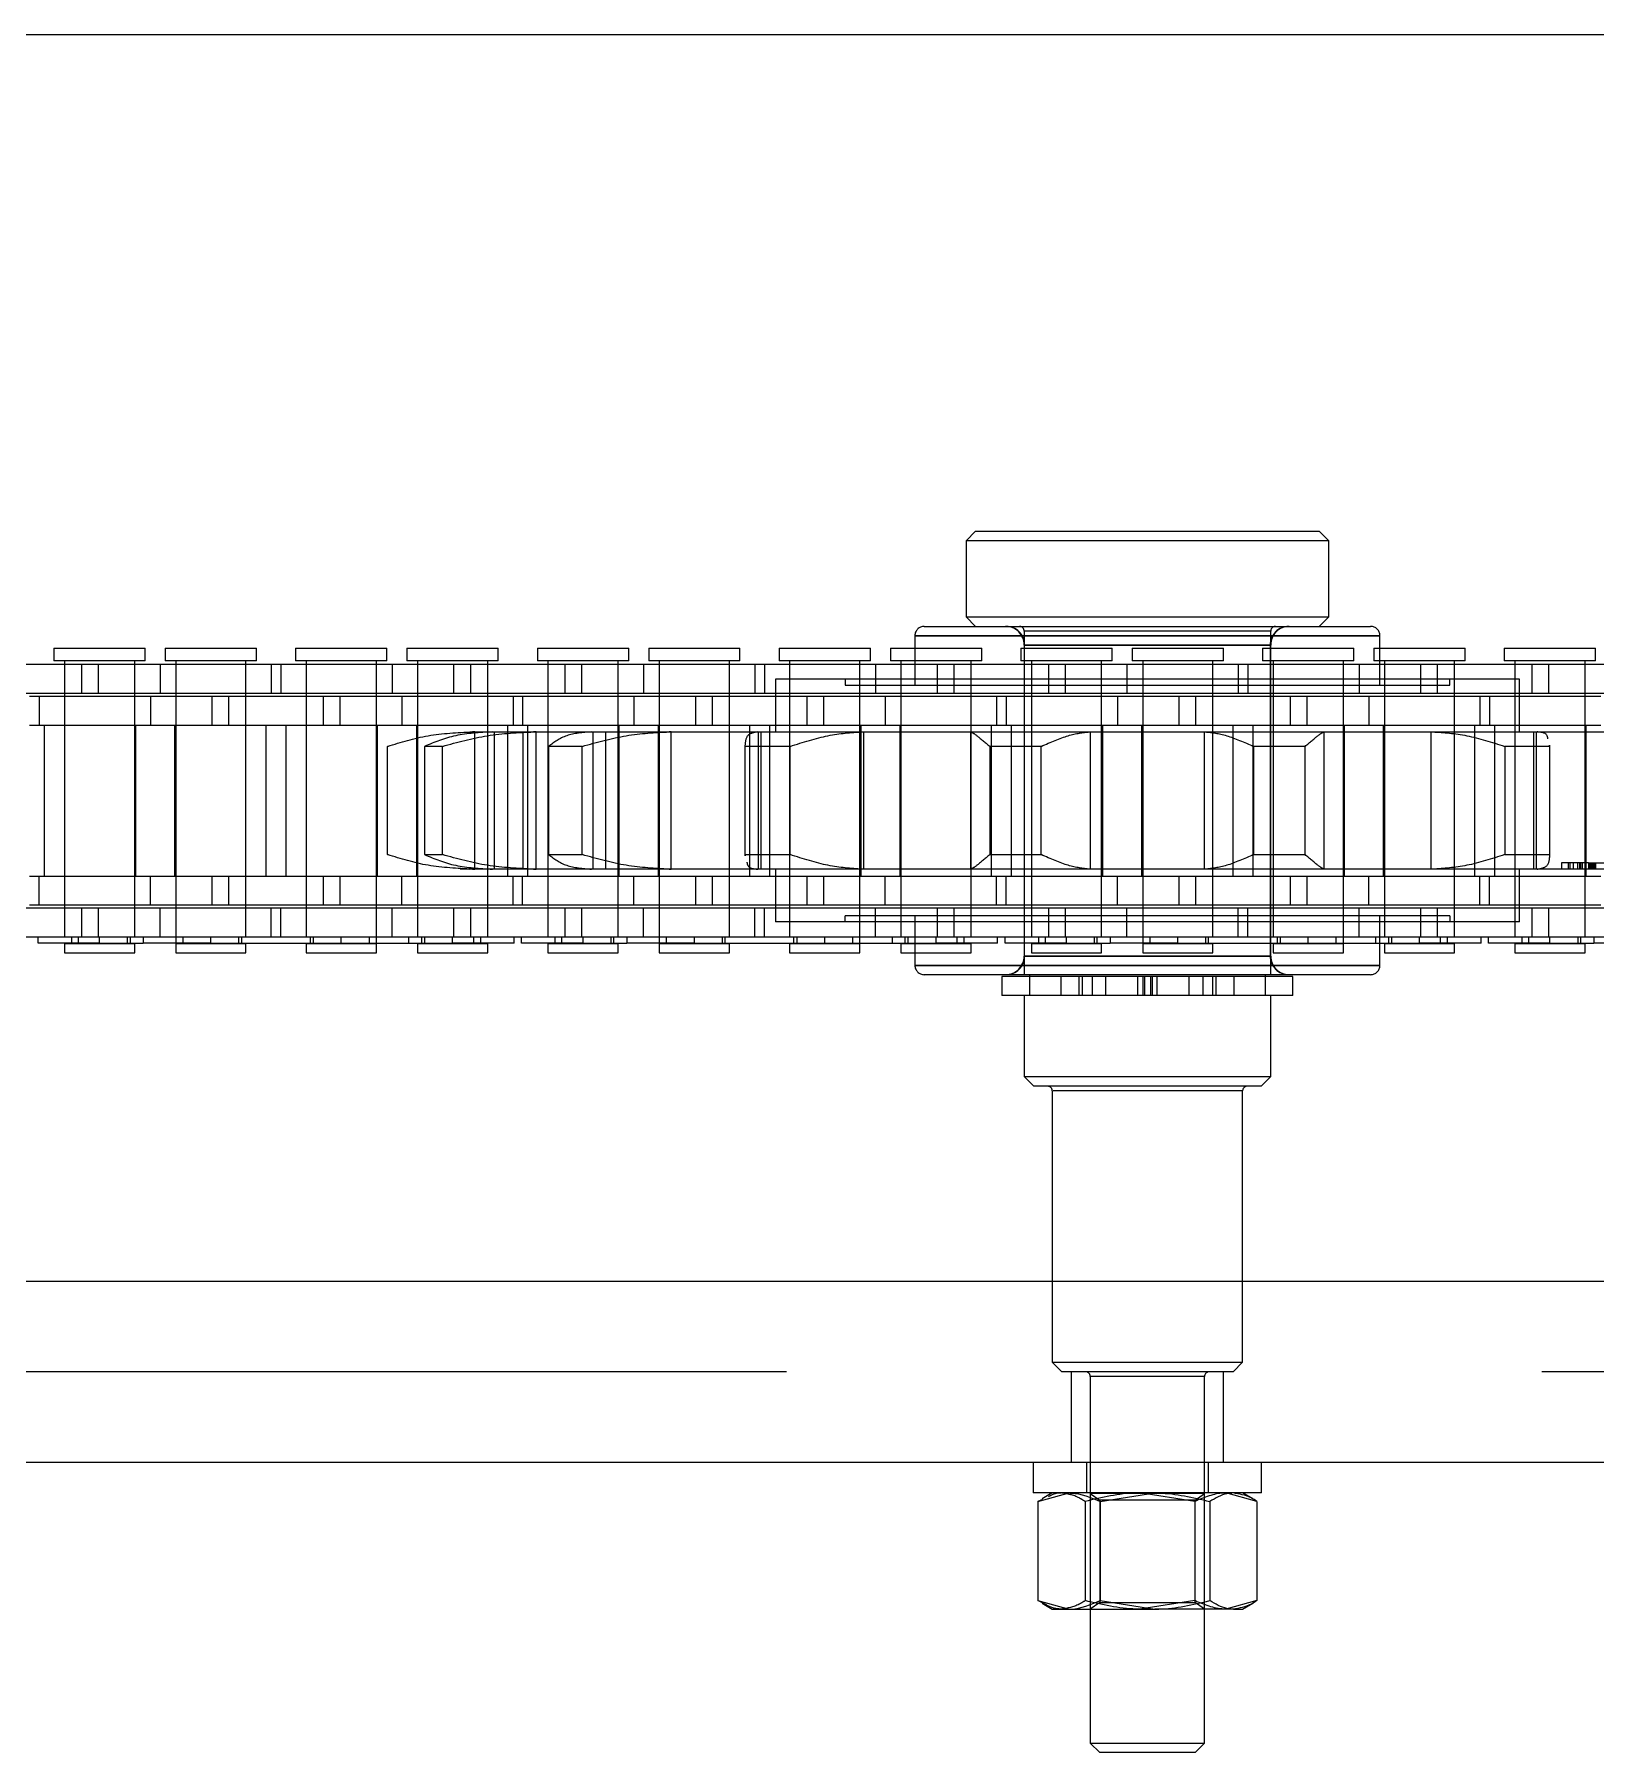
# Model space of a CAD drawing. Header units: metres. Extents: x 0 to 21025, y 0 to 14850.
# Drawn here: x 3927.9 to 4009.9, y 9031.4 to 9121.6 of the extents above; entities that cross this region are included whole.
import ezdxf

# ---------------------------------------------------------------- set-up
doc = ezdxf.new("R2010")
doc.units = ezdxf.units.M
doc.header["$LTSCALE"] = 25
doc.linetypes.add('HIDDEN2', pattern=[4.7625, 3.175, -1.5875])
doc.layers.add('SL4', color=4, linetype='Continuous')
doc.layers.add('ST1', color=7, linetype='HIDDEN2')

msp = doc.modelspace()

# ---------------------------------------------------------------- linework, layer by layer
at = {"layer": 'SL4'}
for p, q in [((2880.564, 9121.619), (4205.539, 9121.619)), ((2880.564, 9056.144), (4205.539, 9056.144)), ((4205.539, 9046.619), (2880.564, 9046.619)), ((3980.382, 9046.619), (3980.382, 9045.019)), ((3992.382, 9045.019), (3992.382, 9046.619)), ((3991.799, 9045.019), (3980.382, 9045.019)), ((3980.626, 9044.572), (3982.263, 9045.019)), ((3980.864, 9044.68), (3980.626, 9044.572)), ((3980.626, 9044.572), (3980.626, 9039.365)), ((3981.382, 9045.019), (3980.844, 9044.708)), ((3983.899, 9044.572), (3986.777, 9045.019)), ((3983.899, 9044.572), (3983.899, 9039.365)), ((3989.655, 9044.572), (3989.655, 9039.365)), ((3991.92, 9044.708), (3991.382, 9045.019)), ((3992.382, 9045.019), (3991.799, 9045.019)), ((3992.137, 9044.572), (3992.137, 9039.365)), ((3980.626, 9039.365), (3982.263, 9038.919)), ((3980.864, 9039.257), (3980.626, 9039.365)), ((3980.844, 9039.229), (3981.382, 9038.919)), ((3981.382, 9038.919), (3982.263, 9038.919)), ((3982.263, 9038.919), (3986.777, 9038.919)), ((3983.382, 9038.919), (3983.382, 9031.884)), ((3983.899, 9039.365), (3986.777, 9038.919)), ((3990.896, 9038.919), (3986.777, 9038.919)), ((3989.382, 9031.884), (3989.382, 9038.919)), ((3990.896, 9038.919), (3991.382, 9038.919)), ((3991.382, 9038.919), (3991.92, 9039.229)), ((3983.382, 9031.884), (3983.882, 9031.384)), ((3983.382, 9031.884), (3989.382, 9031.884)), ((3988.882, 9031.384), (3989.382, 9031.884)), ((3988.882, 9031.384), (3983.882, 9031.384))]:
    msp.add_line(p, q, dxfattribs=at)
for points, knots in [([(3982.263, 9045.019), (3982.302, 9045.018), (3982.854, 9045.012), (3983.396, 9044.784), (3983.899, 9044.572)], [0, 0, 0, 0, 0.070201, 1, 1, 1, 1]), ([(3986.777, 9045.019), (3986.845, 9045.018), (3987.817, 9045.012), (3988.769, 9044.784), (3989.655, 9044.572)], [0, 0, 0, 0, 0.070201, 1, 1, 1, 1]), ([(3990.896, 9045.019), (3990.783, 9045.012), (3990.363, 9044.987), (3989.954, 9044.747), (3989.655, 9044.572)], [0, 0, 0, 0, 0.2686336, 1, 1, 1, 1]), ([(3992.137, 9044.572), (3992.033, 9044.639), (3991.628, 9044.901), (3991.208, 9044.969), (3990.896, 9045.019)], [0, 0, 0, 0, 0.257551, 1, 1, 1, 1]), ([(3982.263, 9038.919), (3982.302, 9038.919), (3982.854, 9038.925), (3983.396, 9039.153), (3983.899, 9039.365)], [0, 0, 0, 0, 0.070201, 1, 1, 1, 1]), ([(3986.777, 9038.919), (3986.845, 9038.919), (3987.817, 9038.925), (3988.769, 9039.153), (3989.655, 9039.365)], [0, 0, 0, 0, 0.070201, 1, 1, 1, 1]), ([(3990.896, 9038.919), (3990.783, 9038.925), (3990.363, 9038.95), (3989.954, 9039.19), (3989.655, 9039.365)], [0, 0, 0, 0, 0.2686336, 1, 1, 1, 1]), ([(3992.137, 9039.365), (3992.033, 9039.298), (3991.628, 9039.036), (3991.208, 9038.969), (3990.896, 9038.919)], [0, 0, 0, 0, 0.257551, 1, 1, 1, 1])]:
    msp.add_open_spline(points, degree=3, knots=knots, dxfattribs=at)
at = {"layer": 'ST1'}
for p, q in [((3977.357, 9095.529), (3976.857, 9095.029)), ((3995.907, 9095.029), (3976.857, 9095.029)), ((3976.857, 9095.029), (3976.857, 9091.029)), ((3977.357, 9095.529), (3995.407, 9095.529)), ((3995.907, 9095.029), (3995.407, 9095.529)), ((3995.907, 9091.029), (3995.907, 9095.029)), ((3974.655, 9090.529), (3998.108, 9090.529)), ((3976.857, 9091.029), (3995.907, 9091.029)), ((3976.857, 9091.029), (3977.357, 9090.529)), ((3992.857, 9090.279), (3979.907, 9090.279)), ((3979.907, 9090.279), (3979.907, 9072.239)), ((3992.857, 9072.239), (3992.857, 9090.279)), ((3995.407, 9090.529), (3995.907, 9091.029)), ((3928.931, 9089.384), (3933.728, 9089.384)), ((3928.931, 9089.384), (3928.931, 9088.725)), ((3933.728, 9088.725), (3933.728, 9089.384)), ((3934.779, 9089.384), (3939.576, 9089.384)), ((3934.779, 9089.384), (3934.779, 9088.725)), ((3939.576, 9088.725), (3939.576, 9089.384)), ((3941.631, 9089.384), (3946.428, 9089.384)), ((3941.631, 9089.384), (3941.631, 9088.725)), ((3946.428, 9088.725), (3946.428, 9089.384)), ((3947.479, 9089.384), (3952.276, 9089.384)), ((3947.479, 9089.384), (3947.479, 9088.725)), ((3952.276, 9088.725), (3952.276, 9089.384)), ((3954.331, 9089.384), (3959.128, 9089.384)), ((3954.331, 9089.384), (3954.331, 9088.725)), ((3959.128, 9088.725), (3959.128, 9089.384)), ((3960.179, 9089.384), (3964.976, 9089.384)), ((3960.179, 9089.384), (3960.179, 9088.725)), ((3964.976, 9088.725), (3964.976, 9089.384)), ((3967.031, 9089.384), (3971.828, 9089.384)), ((3967.031, 9089.384), (3967.031, 9088.725)), ((3971.828, 9088.725), (3971.828, 9089.384)), ((3972.879, 9089.384), (3977.676, 9089.384)), ((3972.879, 9089.384), (3972.879, 9088.725)), ((3974.167, 9090.04), (3974.167, 9087.44)), ((3974.167, 9090.04), (3998.597, 9090.04)), ((3998.597, 9090.04), (3974.167, 9090.04)), ((3977.676, 9088.725), (3977.676, 9089.384)), ((3979.731, 9089.384), (3984.528, 9089.384)), ((3979.731, 9089.384), (3979.731, 9088.725)), ((3979.907, 9089.551), (3979.907, 9073.216)), ((3992.832, 9089.551), (3979.931, 9089.551)), ((3979.931, 9073.216), (3979.931, 9089.551)), ((3979.931, 9089.551), (3992.832, 9089.551)), ((3984.528, 9088.725), (3984.528, 9089.384)), ((3985.579, 9089.384), (3990.376, 9089.384)), ((3985.579, 9089.384), (3985.579, 9088.725)), ((3990.376, 9088.725), (3990.376, 9089.384)), ((3992.431, 9089.384), (3997.228, 9089.384)), ((3992.431, 9089.384), (3992.431, 9088.725)), ((3992.832, 9089.551), (3992.832, 9073.216)), ((3992.857, 9073.216), (3992.857, 9089.551)), ((3997.228, 9088.725), (3997.228, 9089.384)), ((3998.279, 9089.384), (4003.076, 9089.384)), ((3998.279, 9089.384), (3998.279, 9088.725)), ((3998.597, 9087.44), (3998.597, 9090.04)), ((4003.076, 9088.725), (4003.076, 9089.384)), ((4005.131, 9089.384), (4009.928, 9089.384)), ((4005.131, 9089.384), (4005.131, 9088.725)), ((4009.928, 9088.725), (4009.928, 9089.384)), ((3921.303, 9088.541), (3930.398, 9088.541)), ((3933.728, 9088.725), (3928.931, 9088.725)), ((3929.485, 9088.725), (3929.485, 9074.227)), ((3929.485, 9088.541), (3929.485, 9087.021)), ((3930.398, 9088.541), (3931.258, 9088.541)), ((3930.398, 9087.021), (3930.398, 9088.541)), ((3931.258, 9088.541), (3940.353, 9088.541)), ((3931.258, 9088.541), (3931.258, 9087.021)), ((3933.175, 9074.227), (3933.175, 9088.725)), ((3933.175, 9087.021), (3933.175, 9088.541)), ((3934.505, 9088.541), (3934.505, 9087.021)), ((3939.576, 9088.725), (3934.779, 9088.725)), ((3935.333, 9088.725), (3935.333, 9074.227)), ((3935.333, 9088.541), (3935.333, 9087.021)), ((3939.023, 9074.227), (3939.023, 9088.725)), ((3939.023, 9087.021), (3939.023, 9088.541)), ((3940.353, 9088.541), (3940.353, 9087.021)), ((3940.353, 9088.541), (3946.703, 9088.541)), ((3940.855, 9088.541), (3940.855, 9087.021)), ((3946.428, 9088.725), (3941.631, 9088.725)), ((3942.185, 9088.725), (3942.185, 9074.227)), ((3942.185, 9088.541), (3942.185, 9087.021)), ((3945.875, 9074.227), (3945.875, 9088.725)), ((3945.875, 9087.021), (3945.875, 9088.541)), ((3946.703, 9088.541), (3946.703, 9087.021)), ((3946.703, 9088.541), (3955.798, 9088.541)), ((3952.276, 9088.725), (3947.479, 9088.725)), ((3948.033, 9088.725), (3948.033, 9074.227)), ((3948.033, 9088.541), (3948.033, 9087.021)), ((3949.95, 9087.021), (3949.95, 9088.541)), ((3950.81, 9088.541), (3950.81, 9087.021)), ((3951.723, 9074.227), (3951.723, 9088.725)), ((3951.723, 9087.021), (3951.723, 9088.541)), ((3959.128, 9088.725), (3954.331, 9088.725)), ((3954.885, 9088.725), (3954.885, 9074.227)), ((3954.885, 9088.541), (3954.885, 9087.021)), ((3955.798, 9088.541), (3956.658, 9088.541)), ((3955.798, 9087.021), (3955.798, 9088.541)), ((3956.658, 9088.541), (3965.753, 9088.541)), ((3956.658, 9088.541), (3956.658, 9087.021)), ((3958.575, 9074.227), (3958.575, 9088.725)), ((3958.575, 9087.021), (3958.575, 9088.541)), ((3959.905, 9088.541), (3959.905, 9087.021)), ((3964.976, 9088.725), (3960.179, 9088.725)), ((3960.733, 9088.725), (3960.733, 9074.227)), ((3960.733, 9088.541), (3960.733, 9087.021)), ((3964.423, 9074.227), (3964.423, 9088.725)), ((3964.423, 9087.021), (3964.423, 9088.541)), ((3965.753, 9088.541), (3965.753, 9087.021)), ((3965.753, 9088.541), (3972.103, 9088.541)), ((3966.255, 9088.541), (3966.255, 9087.021)), ((3971.828, 9088.725), (3967.031, 9088.725)), ((3967.585, 9088.725), (3967.585, 9074.227)), ((3967.585, 9088.541), (3967.585, 9087.021)), ((3971.275, 9074.227), (3971.275, 9088.725)), ((3971.275, 9087.021), (3971.275, 9088.541)), ((3972.103, 9088.541), (3972.103, 9087.021)), ((3972.103, 9088.541), (3981.198, 9088.541)), ((3977.676, 9088.725), (3972.879, 9088.725)), ((3973.433, 9088.725), (3973.433, 9074.227)), ((3973.433, 9088.541), (3973.433, 9087.021)), ((3975.35, 9087.021), (3975.35, 9088.541)), ((3976.21, 9088.541), (3976.21, 9087.021)), ((3977.123, 9074.227), (3977.123, 9088.725)), ((3977.123, 9087.021), (3977.123, 9088.541)), ((3984.528, 9088.725), (3979.731, 9088.725)), ((3980.285, 9088.725), (3980.285, 9074.227)), ((3980.285, 9088.541), (3980.285, 9087.021)), ((3981.198, 9088.541), (3982.058, 9088.541)), ((3981.198, 9087.021), (3981.198, 9088.541)), ((3982.058, 9088.541), (3991.153, 9088.541)), ((3982.058, 9088.541), (3982.058, 9087.021)), ((3983.975, 9074.227), (3983.975, 9088.725)), ((3983.975, 9087.021), (3983.975, 9088.541)), ((3985.305, 9088.541), (3985.305, 9087.021)), ((3990.376, 9088.725), (3985.579, 9088.725)), ((3986.133, 9088.725), (3986.133, 9074.227)), ((3986.133, 9088.541), (3986.133, 9087.021)), ((3989.823, 9074.227), (3989.823, 9088.725)), ((3989.823, 9087.021), (3989.823, 9088.541)), ((3991.153, 9088.541), (3991.153, 9087.021)), ((3991.153, 9088.541), (3997.503, 9088.541)), ((3991.655, 9088.541), (3991.655, 9087.021)), ((3997.228, 9088.725), (3992.431, 9088.725)), ((3992.985, 9088.725), (3992.985, 9074.227)), ((3992.985, 9088.541), (3992.985, 9087.021)), ((3996.675, 9074.227), (3996.675, 9088.725)), ((3996.675, 9087.021), (3996.675, 9088.541)), ((3997.503, 9088.541), (3997.503, 9087.021)), ((3997.503, 9088.541), (4006.598, 9088.541)), ((4003.076, 9088.725), (3998.279, 9088.725)), ((3998.833, 9088.725), (3998.833, 9074.227)), ((3998.833, 9088.541), (3998.833, 9087.021)), ((4000.75, 9087.021), (4000.75, 9088.541)), ((4001.61, 9088.541), (4001.61, 9087.021)), ((4002.523, 9074.227), (4002.523, 9088.725)), ((4002.523, 9087.021), (4002.523, 9088.541)), ((4009.928, 9088.725), (4005.131, 9088.725)), ((4005.685, 9088.725), (4005.685, 9074.227)), ((4005.685, 9088.541), (4005.685, 9087.021)), ((4006.598, 9088.541), (4007.458, 9088.541)), ((4006.598, 9087.021), (4006.598, 9088.541)), ((4007.458, 9088.541), (4016.553, 9088.541)), ((4007.458, 9088.541), (4007.458, 9087.021)), ((4009.375, 9074.227), (4009.375, 9088.725)), ((4009.375, 9087.021), (4009.375, 9088.541)), ((3966.838, 9087.759), (3966.838, 9084.989)), ((4005.926, 9087.759), (3966.838, 9087.759)), ((3970.502, 9087.759), (3970.502, 9087.44)), ((4002.261, 9087.44), (4002.261, 9087.759)), ((4005.926, 9084.989), (4005.926, 9087.759)), ((3921.303, 9087.021), (3930.398, 9087.021)), ((3927.653, 9086.869), (3934.003, 9086.869)), ((3928.155, 9086.869), (3928.155, 9085.349)), ((3929.485, 9086.869), (3929.485, 9085.349)), ((3930.398, 9087.021), (3931.258, 9087.021)), ((3931.258, 9087.021), (3940.353, 9087.021)), ((3933.175, 9085.349), (3933.175, 9086.869)), ((3934.003, 9086.869), (3934.003, 9085.349)), ((3934.003, 9086.869), (3943.098, 9086.869)), ((3935.333, 9086.869), (3935.333, 9085.349)), ((3937.25, 9085.349), (3937.25, 9086.869)), ((3938.11, 9086.869), (3938.11, 9085.349)), ((3939.023, 9085.349), (3939.023, 9086.869)), ((3940.353, 9087.021), (3946.703, 9087.021)), ((3942.185, 9086.869), (3942.185, 9085.349)), ((3943.098, 9086.869), (3943.958, 9086.869)), ((3943.098, 9085.349), (3943.098, 9086.869)), ((3943.958, 9086.869), (3953.053, 9086.869)), ((3943.958, 9086.869), (3943.958, 9085.349)), ((3945.875, 9085.349), (3945.875, 9086.869)), ((3946.703, 9087.021), (3955.798, 9087.021)), ((3947.205, 9086.869), (3947.205, 9085.349)), ((3948.033, 9086.869), (3948.033, 9085.349)), ((3951.723, 9085.349), (3951.723, 9086.869)), ((3953.053, 9086.869), (3953.053, 9085.349)), ((3953.053, 9086.869), (3959.403, 9086.869)), ((3953.555, 9086.869), (3953.555, 9085.349)), ((3954.885, 9086.869), (3954.885, 9085.349)), ((3955.798, 9087.021), (3956.658, 9087.021)), ((3956.658, 9087.021), (3965.753, 9087.021)), ((3958.575, 9085.349), (3958.575, 9086.869)), ((3959.403, 9086.869), (3959.403, 9085.349)), ((3959.403, 9086.869), (3968.498, 9086.869)), ((3960.733, 9086.869), (3960.733, 9085.349)), ((3962.65, 9085.349), (3962.65, 9086.869)), ((3963.51, 9086.869), (3963.51, 9085.349)), ((3964.423, 9085.349), (3964.423, 9086.869)), ((3965.753, 9087.021), (3972.103, 9087.021)), ((3967.585, 9086.869), (3967.585, 9085.349)), ((3968.498, 9086.869), (3969.358, 9086.869)), ((3968.498, 9085.349), (3968.498, 9086.869)), ((3969.358, 9086.869), (3978.453, 9086.869)), ((3969.358, 9086.869), (3969.358, 9085.349)), ((3970.502, 9087.44), (4002.261, 9087.44)), ((3971.275, 9085.349), (3971.275, 9086.869)), ((3972.103, 9087.021), (3981.198, 9087.021)), ((3972.605, 9086.869), (3972.605, 9085.349)), ((3973.433, 9086.869), (3973.433, 9085.349)), ((3977.123, 9085.349), (3977.123, 9086.869)), ((3978.453, 9086.869), (3978.453, 9085.349)), ((3978.453, 9086.869), (3984.803, 9086.869)), ((3978.955, 9086.869), (3978.955, 9085.349)), ((3980.285, 9086.869), (3980.285, 9085.349)), ((3981.198, 9087.021), (3982.058, 9087.021)), ((3982.058, 9087.021), (3991.153, 9087.021)), ((3983.975, 9085.349), (3983.975, 9086.869)), ((3984.803, 9086.869), (3984.803, 9085.349)), ((3984.803, 9086.869), (3993.898, 9086.869)), ((3986.133, 9086.869), (3986.133, 9085.349)), ((3988.05, 9085.349), (3988.05, 9086.869)), ((3988.91, 9086.869), (3988.91, 9085.349)), ((3989.823, 9085.349), (3989.823, 9086.869)), ((3991.153, 9087.021), (3997.503, 9087.021)), ((3992.985, 9086.869), (3992.985, 9085.349)), ((3993.898, 9086.869), (3994.758, 9086.869)), ((3993.898, 9085.349), (3993.898, 9086.869)), ((3994.758, 9086.869), (4003.853, 9086.869)), ((3994.758, 9086.869), (3994.758, 9085.349)), ((3996.675, 9085.349), (3996.675, 9086.869)), ((3997.503, 9087.021), (4006.598, 9087.021)), ((3998.005, 9086.869), (3998.005, 9085.349)), ((3998.833, 9086.869), (3998.833, 9085.349)), ((4002.523, 9085.349), (4002.523, 9086.869)), ((4003.853, 9086.869), (4003.853, 9085.349)), ((4003.853, 9086.869), (4010.203, 9086.869)), ((4004.355, 9086.869), (4004.355, 9085.349)), ((4005.685, 9086.869), (4005.685, 9085.349)), ((4006.598, 9087.021), (4007.458, 9087.021)), ((4007.458, 9087.021), (4016.553, 9087.021)), ((4009.375, 9085.349), (4009.375, 9086.869)), ((3927.653, 9085.349), (3934.003, 9085.349)), ((3928.438, 9077.419), (3928.438, 9085.349)), ((3929.485, 9085.349), (3929.485, 9077.419)), ((3933.175, 9077.419), (3933.175, 9085.349)), ((3933.218, 9085.349), (3933.218, 9077.419)), ((3934.003, 9085.349), (3943.098, 9085.349)), ((3935.29, 9077.419), (3935.29, 9085.349)), ((3935.333, 9085.349), (3935.333, 9077.419)), ((3939.023, 9077.419), (3939.023, 9085.349)), ((3940.07, 9085.349), (3940.07, 9077.419)), ((3941.138, 9077.419), (3941.138, 9085.349)), ((3942.185, 9085.349), (3942.185, 9077.419)), ((3943.098, 9085.349), (3943.958, 9085.349)), ((3943.958, 9085.349), (3953.053, 9085.349)), ((3945.875, 9077.419), (3945.875, 9085.349)), ((3945.918, 9085.349), (3945.918, 9077.419)), ((3947.99, 9077.419), (3947.99, 9085.349)), ((3948.033, 9085.349), (3948.033, 9077.419)), ((3950.774, 9084.989), (3950.915, 9084.989)), ((3950.915, 9084.989), (3951.041, 9084.989)), ((3951.041, 9084.989), (3950.915, 9084.989)), ((3951.041, 9077.779), (3951.041, 9084.989)), ((3951.041, 9084.989), (3951.972, 9084.989)), ((3951.723, 9077.419), (3951.723, 9085.349)), ((3951.972, 9084.989), (3954.136, 9084.989)), ((3952.081, 9077.779), (3952.081, 9084.989)), ((3952.77, 9085.349), (3952.77, 9077.419)), ((3953.053, 9085.349), (3959.403, 9085.349)), ((3953.579, 9077.779), (3953.579, 9084.989)), ((3953.838, 9077.419), (3953.838, 9085.349)), ((3954.136, 9084.989), (3954.265, 9084.989)), ((3954.265, 9084.989), (3954.136, 9084.989)), ((3954.265, 9077.779), (3954.265, 9084.989)), ((3954.265, 9084.989), (3957.178, 9084.989)), ((3954.885, 9085.349), (3954.885, 9077.419)), ((3957.178, 9084.989), (3961.247, 9084.989)), ((3957.257, 9077.779), (3957.257, 9084.989)), ((3957.926, 9077.779), (3957.926, 9084.989)), ((3958.575, 9077.419), (3958.575, 9085.349)), ((3958.618, 9085.349), (3958.618, 9077.419)), ((3959.403, 9085.349), (3968.498, 9085.349)), ((3960.69, 9077.419), (3960.69, 9085.349)), ((3960.733, 9085.349), (3960.733, 9077.419)), ((3961.247, 9084.989), (3961.362, 9084.989)), ((3961.362, 9084.989), (3961.247, 9084.989)), ((3961.362, 9077.779), (3961.362, 9084.989)), ((3961.362, 9084.989), (3965.908, 9084.989)), ((3964.423, 9077.419), (3964.423, 9085.349)), ((3965.47, 9085.349), (3965.47, 9077.419)), ((3965.908, 9084.989), (3971.389, 9084.989)), ((3965.946, 9077.779), (3965.946, 9084.989)), ((3966.096, 9077.779), (3966.096, 9084.989)), ((3966.538, 9077.419), (3966.538, 9085.349)), ((3967.585, 9085.349), (3967.585, 9077.419)), ((3968.498, 9085.349), (3969.358, 9085.349)), ((3969.358, 9085.349), (3978.453, 9085.349)), ((3971.275, 9077.419), (3971.275, 9085.349)), ((3971.318, 9085.349), (3971.318, 9077.419)), ((3971.389, 9084.989), (3971.477, 9084.989)), ((3971.477, 9077.779), (3971.477, 9084.989)), ((3971.477, 9084.989), (3977.1, 9084.989)), ((3973.39, 9077.419), (3973.39, 9085.349)), ((3973.433, 9085.349), (3973.433, 9077.419)), ((3977.1, 9077.779), (3977.1, 9084.989)), ((3977.1, 9084.989), (3977.106, 9084.989)), ((3977.106, 9084.989), (3983.34, 9084.989)), ((3977.123, 9077.419), (3977.123, 9085.349)), ((3978.17, 9085.349), (3978.17, 9077.419)), ((3978.453, 9085.349), (3984.803, 9085.349)), ((3979.238, 9077.419), (3979.238, 9085.349)), ((3980.285, 9085.349), (3980.285, 9077.419)), ((3983.34, 9084.989), (3983.39, 9084.989)), ((3983.39, 9077.779), (3983.39, 9084.989)), ((3983.39, 9084.989), (3989.373, 9084.989)), ((3983.975, 9077.419), (3983.975, 9085.349)), ((3984.018, 9085.349), (3984.018, 9077.419)), ((3984.803, 9085.349), (3993.898, 9085.349)), ((3986.09, 9077.419), (3986.09, 9085.349)), ((3986.133, 9085.349), (3986.133, 9077.419)), ((3989.373, 9077.779), (3989.373, 9084.989)), ((3989.373, 9084.989), (3989.424, 9084.989)), ((3989.424, 9084.989), (3995.657, 9084.989)), ((3989.823, 9077.419), (3989.823, 9085.349)), ((3990.87, 9085.349), (3990.87, 9077.419)), ((3991.938, 9077.419), (3991.938, 9085.349)), ((3992.985, 9085.349), (3992.985, 9077.419)), ((3993.898, 9085.349), (3994.758, 9085.349)), ((3994.758, 9085.349), (4003.853, 9085.349)), ((3995.657, 9084.989), (3995.663, 9084.989)), ((3995.663, 9077.779), (3995.663, 9084.989)), ((3995.663, 9084.989), (4001.286, 9084.989)), ((3996.675, 9077.419), (3996.675, 9085.349)), ((3996.718, 9085.349), (3996.718, 9077.419)), ((3998.79, 9077.419), (3998.79, 9085.349)), ((3998.833, 9085.349), (3998.833, 9077.419)), ((4001.286, 9077.779), (4001.286, 9084.989)), ((4001.286, 9084.989), (4001.374, 9084.989)), ((4001.374, 9084.989), (4006.856, 9084.989)), ((4002.523, 9077.419), (4002.523, 9085.349)), ((4003.57, 9085.349), (4003.57, 9077.419)), ((4003.853, 9085.349), (4010.203, 9085.349)), ((4004.638, 9077.419), (4004.638, 9085.349)), ((4005.685, 9085.349), (4005.685, 9077.419)), ((4006.667, 9084.989), (4006.667, 9077.779)), ((4006.817, 9077.779), (4006.817, 9084.989)), ((4006.856, 9084.989), (4011.401, 9084.989)), ((4009.375, 9077.419), (4009.375, 9085.349)), ((4009.418, 9085.349), (4009.418, 9077.419)), ((3946.465, 9084.227), (3946.442, 9084.227)), ((3946.442, 9084.227), (3946.442, 9078.541)), ((3946.465, 9078.541), (3946.465, 9084.227)), ((3949.342, 9084.227), (3948.403, 9084.227)), ((3948.403, 9084.227), (3948.403, 9078.541)), ((3949.342, 9078.541), (3949.342, 9084.227)), ((3956.686, 9084.227), (3954.922, 9084.227)), ((3954.922, 9084.227), (3954.922, 9078.541)), ((3956.686, 9078.541), (3956.686, 9084.227)), ((3965.234, 9084.284), (3965.234, 9078.483)), ((3967.611, 9084.227), (3965.236, 9084.227)), ((3965.236, 9084.227), (3965.236, 9078.541)), ((3967.611, 9078.541), (3967.611, 9084.227)), ((3980.801, 9084.227), (3978.1, 9084.227)), ((3978.1, 9084.227), (3978.1, 9078.541)), ((3980.801, 9078.541), (3980.801, 9084.227)), ((3991.962, 9084.227), (3991.962, 9078.541)), ((3994.664, 9084.227), (3991.962, 9084.227)), ((3994.664, 9078.541), (3994.664, 9084.227)), ((4005.152, 9084.227), (4005.152, 9078.541)), ((4007.528, 9084.227), (4005.152, 9084.227)), ((4007.528, 9084.227), (4007.513, 9084.284)), ((4007.528, 9078.541), (4007.528, 9084.227)), ((4007.53, 9078.483), (4007.53, 9084.284)), ((3946.442, 9078.541), (3946.465, 9078.541)), ((3948.403, 9078.541), (3949.342, 9078.541)), ((3950.278, 9077.788), (3950.774, 9077.779)), ((3950.915, 9077.779), (3950.774, 9077.779)), ((3951.041, 9077.779), (3950.915, 9077.779)), ((3950.915, 9077.779), (3951.041, 9077.779)), ((3951.972, 9077.779), (3951.041, 9077.779)), ((3954.136, 9077.779), (3951.972, 9077.779)), ((3954.265, 9077.779), (3954.136, 9077.779)), ((3954.136, 9077.779), (3954.265, 9077.779)), ((3957.178, 9077.779), (3954.265, 9077.779)), ((3954.922, 9078.541), (3956.686, 9078.541)), ((3961.247, 9077.779), (3957.178, 9077.779)), ((3961.362, 9077.779), (3961.247, 9077.779)), ((3961.247, 9077.779), (3961.362, 9077.779)), ((3965.908, 9077.779), (3961.362, 9077.779)), ((3965.236, 9078.541), (3967.611, 9078.541)), ((3965.236, 9078.541), (3965.251, 9078.483)), ((3971.389, 9077.779), (3965.908, 9077.779)), ((3966.838, 9077.779), (3966.838, 9075.009)), ((3971.477, 9077.779), (3971.389, 9077.779)), ((3977.1, 9077.779), (3971.477, 9077.779)), ((3977.106, 9077.779), (3977.1, 9077.779)), ((3983.34, 9077.779), (3977.106, 9077.779)), ((3978.1, 9078.541), (3980.801, 9078.541)), ((3983.39, 9077.779), (3983.34, 9077.779)), ((3989.373, 9077.779), (3983.39, 9077.779)), ((3989.424, 9077.779), (3989.373, 9077.779)), ((3995.657, 9077.779), (3989.424, 9077.779)), ((3991.962, 9078.541), (3994.664, 9078.541)), ((3995.663, 9077.779), (3995.657, 9077.779)), ((4001.286, 9077.779), (3995.663, 9077.779)), ((4001.374, 9077.779), (4001.286, 9077.779)), ((4006.856, 9077.779), (4001.374, 9077.779)), ((4005.152, 9078.541), (4007.528, 9078.541)), ((4005.926, 9075.009), (4005.926, 9077.779)), ((4011.401, 9077.779), (4006.856, 9077.779)), ((4008.982, 9078.113), (4008.143, 9078.113)), ((4008.143, 9078.113), (4008.143, 9077.779)), ((4008.478, 9078.113), (4008.478, 9077.779)), ((4008.58, 9078.113), (4008.58, 9077.779)), ((4008.751, 9078.113), (4008.751, 9077.779)), ((4009.135, 9078.113), (4008.982, 9078.113)), ((4008.982, 9078.113), (4008.982, 9077.779)), ((4009.086, 9078.113), (4009.086, 9077.779)), ((4009.549, 9078.113), (4009.135, 9078.113)), ((4009.135, 9078.113), (4009.135, 9077.779)), ((4009.227, 9078.113), (4009.227, 9077.779)), ((4009.549, 9078.113), (4011.979, 9078.113)), ((4009.549, 9078.113), (4009.549, 9077.779)), ((4009.608, 9078.113), (4009.608, 9077.779)), ((4009.609, 9078.113), (4009.609, 9077.779)), ((4009.66, 9078.113), (4009.66, 9077.779)), ((4009.673, 9078.113), (4009.673, 9077.779)), ((4009.674, 9078.113), (4009.674, 9077.779)), ((4009.731, 9078.113), (4009.731, 9077.779)), ((4009.807, 9078.113), (4009.807, 9077.779)), ((4009.816, 9078.113), (4009.816, 9077.779)), ((4009.847, 9078.113), (4009.847, 9077.779)), ((4009.921, 9078.113), (4009.921, 9077.779)), ((4009.924, 9078.113), (4009.924, 9077.779)), ((3927.653, 9077.419), (3934.003, 9077.419)), ((3928.155, 9075.899), (3928.155, 9077.419)), ((3929.485, 9077.419), (3929.485, 9075.899)), ((3933.175, 9075.899), (3933.175, 9077.419)), ((3934.003, 9075.899), (3934.003, 9077.419)), ((3934.003, 9077.419), (3943.098, 9077.419)), ((3935.333, 9077.419), (3935.333, 9075.899)), ((3937.25, 9075.899), (3937.25, 9077.419)), ((3938.11, 9077.419), (3938.11, 9075.899)), ((3939.023, 9075.899), (3939.023, 9077.419)), ((3942.185, 9077.419), (3942.185, 9075.899)), ((3943.098, 9077.419), (3943.958, 9077.419)), ((3943.098, 9075.899), (3943.098, 9077.419)), ((3943.958, 9077.419), (3953.053, 9077.419)), ((3943.958, 9077.419), (3943.958, 9075.899)), ((3945.875, 9075.899), (3945.875, 9077.419)), ((3947.205, 9075.899), (3947.205, 9077.419)), ((3948.033, 9077.419), (3948.033, 9075.899)), ((3951.723, 9075.899), (3951.723, 9077.419)), ((3953.053, 9075.899), (3953.053, 9077.419)), ((3953.053, 9077.419), (3959.403, 9077.419)), ((3953.555, 9075.899), (3953.555, 9077.419)), ((3954.885, 9077.419), (3954.885, 9075.899)), ((3958.575, 9075.899), (3958.575, 9077.419)), ((3959.403, 9075.899), (3959.403, 9077.419)), ((3959.403, 9077.419), (3968.498, 9077.419)), ((3960.733, 9077.419), (3960.733, 9075.899)), ((3962.65, 9075.899), (3962.65, 9077.419)), ((3963.51, 9077.419), (3963.51, 9075.899)), ((3964.423, 9075.899), (3964.423, 9077.419)), ((3967.585, 9077.419), (3967.585, 9075.899)), ((3968.498, 9077.419), (3969.358, 9077.419)), ((3968.498, 9075.899), (3968.498, 9077.419)), ((3969.358, 9077.419), (3978.453, 9077.419)), ((3969.358, 9077.419), (3969.358, 9075.899)), ((3971.275, 9075.899), (3971.275, 9077.419)), ((3972.605, 9075.899), (3972.605, 9077.419)), ((3973.433, 9077.419), (3973.433, 9075.899)), ((3977.123, 9075.899), (3977.123, 9077.419)), ((3978.453, 9075.899), (3978.453, 9077.419)), ((3978.453, 9077.419), (3984.803, 9077.419)), ((3978.955, 9075.899), (3978.955, 9077.419)), ((3980.285, 9077.419), (3980.285, 9075.899)), ((3983.975, 9075.899), (3983.975, 9077.419)), ((3984.803, 9075.899), (3984.803, 9077.419)), ((3984.803, 9077.419), (3993.898, 9077.419)), ((3986.133, 9077.419), (3986.133, 9075.899)), ((3988.05, 9075.899), (3988.05, 9077.419)), ((3988.91, 9077.419), (3988.91, 9075.899)), ((3989.823, 9075.899), (3989.823, 9077.419)), ((3992.985, 9077.419), (3992.985, 9075.899)), ((3993.898, 9077.419), (3994.758, 9077.419)), ((3993.898, 9075.899), (3993.898, 9077.419)), ((3994.758, 9077.419), (4003.853, 9077.419)), ((3994.758, 9077.419), (3994.758, 9075.899)), ((3996.675, 9075.899), (3996.675, 9077.419)), ((3998.005, 9075.899), (3998.005, 9077.419)), ((3998.833, 9077.419), (3998.833, 9075.899)), ((4002.523, 9075.899), (4002.523, 9077.419)), ((4003.853, 9075.899), (4003.853, 9077.419)), ((4003.853, 9077.419), (4010.203, 9077.419)), ((4004.355, 9075.899), (4004.355, 9077.419)), ((4005.685, 9077.419), (4005.685, 9075.899)), ((4009.375, 9075.899), (4009.375, 9077.419)), ((3927.653, 9075.899), (3934.003, 9075.899)), ((3934.003, 9075.899), (3943.098, 9075.899)), ((3943.098, 9075.899), (3943.958, 9075.899)), ((3943.958, 9075.899), (3953.053, 9075.899)), ((3953.053, 9075.899), (3959.403, 9075.899)), ((3959.403, 9075.899), (3968.498, 9075.899)), ((3968.498, 9075.899), (3969.358, 9075.899)), ((3969.358, 9075.899), (3978.453, 9075.899)), ((3978.453, 9075.899), (3984.803, 9075.899)), ((3984.803, 9075.899), (3993.898, 9075.899)), ((3993.898, 9075.899), (3994.758, 9075.899)), ((3994.758, 9075.899), (4003.853, 9075.899)), ((4003.853, 9075.899), (4010.203, 9075.899)), ((3921.303, 9075.747), (3930.398, 9075.747)), ((3929.485, 9075.747), (3929.485, 9074.227)), ((3930.398, 9075.747), (3931.258, 9075.747)), ((3930.398, 9074.227), (3930.398, 9075.747)), ((3931.258, 9075.747), (3940.353, 9075.747)), ((3931.258, 9075.747), (3931.258, 9074.227)), ((3933.175, 9074.227), (3933.175, 9075.747)), ((3934.505, 9074.227), (3934.505, 9075.747)), ((3935.333, 9075.747), (3935.333, 9073.894)), ((3939.023, 9074.227), (3939.023, 9075.747)), ((3940.353, 9074.227), (3940.353, 9075.747)), ((3940.353, 9075.747), (3946.703, 9075.747)), ((3940.855, 9074.227), (3940.855, 9075.747)), ((3942.185, 9075.747), (3942.185, 9074.227)), ((3945.875, 9073.894), (3945.875, 9075.747)), ((3946.703, 9074.227), (3946.703, 9075.747)), ((3946.703, 9075.747), (3955.798, 9075.747)), ((3948.033, 9075.747), (3948.033, 9074.227)), ((3949.95, 9074.227), (3949.95, 9075.747)), ((3950.81, 9075.747), (3950.81, 9074.227)), ((3951.723, 9074.227), (3951.723, 9075.747)), ((3954.885, 9075.747), (3954.885, 9074.227)), ((3955.798, 9075.747), (3956.658, 9075.747)), ((3955.798, 9074.227), (3955.798, 9075.747)), ((3956.658, 9075.747), (3965.753, 9075.747)), ((3956.658, 9075.747), (3956.658, 9074.227)), ((3958.575, 9074.227), (3958.575, 9075.747)), ((3959.905, 9074.227), (3959.905, 9075.747)), ((3960.733, 9075.747), (3960.733, 9073.894)), ((3964.423, 9074.227), (3964.423, 9075.747)), ((3965.753, 9074.227), (3965.753, 9075.747)), ((3965.753, 9075.747), (3972.103, 9075.747)), ((3966.255, 9074.227), (3966.255, 9075.747)), ((4005.926, 9075.009), (3966.838, 9075.009)), ((3967.585, 9075.747), (3967.585, 9074.227)), ((3970.502, 9075.009), (3970.502, 9075.327)), ((4002.261, 9075.327), (3970.502, 9075.327)), ((3971.275, 9073.894), (3971.275, 9075.747)), ((3972.103, 9074.227), (3972.103, 9075.747)), ((3972.103, 9075.747), (3981.198, 9075.747)), ((3973.433, 9075.747), (3973.433, 9074.227)), ((3974.167, 9075.327), (3974.167, 9072.727)), ((3975.35, 9074.227), (3975.35, 9075.747)), ((3976.21, 9075.747), (3976.21, 9074.227)), ((3977.123, 9074.227), (3977.123, 9075.747)), ((3980.285, 9075.747), (3980.285, 9074.227)), ((3981.198, 9075.747), (3982.058, 9075.747)), ((3981.198, 9074.227), (3981.198, 9075.747)), ((3982.058, 9075.747), (3991.153, 9075.747)), ((3982.058, 9075.747), (3982.058, 9074.227)), ((3983.975, 9074.227), (3983.975, 9075.747)), ((3985.305, 9074.227), (3985.305, 9075.747)), ((3986.133, 9075.747), (3986.133, 9073.894)), ((3989.823, 9074.227), (3989.823, 9075.747)), ((3991.153, 9074.227), (3991.153, 9075.747)), ((3991.153, 9075.747), (3997.503, 9075.747)), ((3991.655, 9074.227), (3991.655, 9075.747)), ((3992.985, 9075.747), (3992.985, 9074.227)), ((3996.675, 9073.894), (3996.675, 9075.747)), ((3997.503, 9074.227), (3997.503, 9075.747)), ((3997.503, 9075.747), (4006.598, 9075.747)), ((3998.597, 9072.727), (3998.597, 9075.327)), ((3998.833, 9075.747), (3998.833, 9074.227)), ((4000.75, 9074.227), (4000.75, 9075.747)), ((4001.61, 9075.747), (4001.61, 9074.227)), ((4002.261, 9075.327), (4002.261, 9075.009)), ((4002.523, 9074.227), (4002.523, 9075.747)), ((4005.685, 9075.747), (4005.685, 9074.227)), ((4006.598, 9075.747), (4007.458, 9075.747)), ((4006.598, 9074.227), (4006.598, 9075.747)), ((4007.458, 9075.747), (4016.553, 9075.747)), ((4007.458, 9075.747), (4007.458, 9074.227)), ((4009.375, 9074.227), (4009.375, 9075.747)), ((3921.303, 9074.227), (3930.398, 9074.227)), ((3928.099, 9073.894), (3928.099, 9074.227)), ((3929.854, 9074.227), (3929.854, 9073.858)), ((3930.223, 9073.894), (3930.223, 9074.227)), ((3930.398, 9074.227), (3931.258, 9074.227)), ((3931.258, 9074.227), (3940.353, 9074.227)), ((3931.33, 9073.894), (3931.33, 9074.227)), ((3932.806, 9073.858), (3932.806, 9074.227)), ((3932.949, 9073.894), (3932.949, 9074.227)), ((3933.626, 9074.227), (3933.626, 9073.894)), ((3935.702, 9074.227), (3935.702, 9073.858)), ((3937.178, 9073.894), (3937.178, 9074.227)), ((3938.654, 9073.858), (3938.654, 9074.227)), ((3938.797, 9073.894), (3938.797, 9074.227)), ((3940.353, 9074.227), (3946.703, 9074.227)), ((3942.411, 9073.894), (3942.411, 9074.227)), ((3942.554, 9074.227), (3942.554, 9073.858)), ((3944.03, 9073.894), (3944.03, 9074.227)), ((3945.506, 9073.858), (3945.506, 9074.227)), ((3946.703, 9074.227), (3955.798, 9074.227)), ((3947.582, 9073.894), (3947.582, 9074.227)), ((3948.259, 9073.894), (3948.259, 9074.227)), ((3948.402, 9074.227), (3948.402, 9073.858)), ((3949.878, 9073.894), (3949.878, 9074.227)), ((3950.985, 9073.894), (3950.985, 9074.227)), ((3951.354, 9073.858), (3951.354, 9074.227)), ((3953.109, 9073.894), (3953.109, 9074.227)), ((3953.499, 9073.894), (3953.499, 9074.227)), ((3955.254, 9074.227), (3955.254, 9073.858)), ((3955.623, 9073.894), (3955.623, 9074.227)), ((3955.798, 9074.227), (3956.658, 9074.227)), ((3956.658, 9074.227), (3965.753, 9074.227)), ((3956.73, 9073.894), (3956.73, 9074.227)), ((3958.206, 9073.858), (3958.206, 9074.227)), ((3958.349, 9073.894), (3958.349, 9074.227)), ((3959.026, 9074.227), (3959.026, 9073.894)), ((3961.102, 9074.227), (3961.102, 9073.858)), ((3962.578, 9073.894), (3962.578, 9074.227)), ((3964.054, 9073.858), (3964.054, 9074.227)), ((3964.197, 9073.894), (3964.197, 9074.227)), ((3965.753, 9074.227), (3972.103, 9074.227)), ((3967.811, 9073.894), (3967.811, 9074.227)), ((3967.954, 9074.227), (3967.954, 9073.858)), ((3969.43, 9073.894), (3969.43, 9074.227)), ((3970.906, 9073.858), (3970.906, 9074.227)), ((3972.103, 9074.227), (3981.198, 9074.227)), ((3972.982, 9073.894), (3972.982, 9074.227)), ((3973.659, 9073.894), (3973.659, 9074.227)), ((3973.802, 9074.227), (3973.802, 9073.858)), ((3975.278, 9073.894), (3975.278, 9074.227)), ((3976.385, 9073.894), (3976.385, 9074.227)), ((3976.754, 9073.858), (3976.754, 9074.227)), ((3978.509, 9073.894), (3978.509, 9074.227)), ((3978.899, 9073.894), (3978.899, 9074.227)), ((3980.654, 9074.227), (3980.654, 9073.858)), ((3981.023, 9073.894), (3981.023, 9074.227)), ((3981.198, 9074.227), (3982.058, 9074.227)), ((3982.058, 9074.227), (3991.153, 9074.227)), ((3982.13, 9073.894), (3982.13, 9074.227)), ((3983.606, 9073.858), (3983.606, 9074.227)), ((3983.749, 9073.894), (3983.749, 9074.227)), ((3984.426, 9074.227), (3984.426, 9073.894)), ((3986.502, 9074.227), (3986.502, 9073.858)), ((3987.978, 9073.894), (3987.978, 9074.227)), ((3989.454, 9073.858), (3989.454, 9074.227)), ((3989.597, 9073.894), (3989.597, 9074.227)), ((3991.153, 9074.227), (3997.503, 9074.227)), ((3993.211, 9073.894), (3993.211, 9074.227)), ((3993.354, 9074.227), (3993.354, 9073.858)), ((3994.83, 9073.894), (3994.83, 9074.227)), ((3996.306, 9073.858), (3996.306, 9074.227)), ((3997.503, 9074.227), (4006.598, 9074.227)), ((3998.382, 9073.894), (3998.382, 9074.227)), ((3999.059, 9073.894), (3999.059, 9074.227)), ((3999.202, 9074.227), (3999.202, 9073.858)), ((4000.678, 9073.894), (4000.678, 9074.227)), ((4001.785, 9073.894), (4001.785, 9074.227)), ((4002.154, 9073.858), (4002.154, 9074.227)), ((4003.909, 9073.894), (4003.909, 9074.227)), ((4004.299, 9073.894), (4004.299, 9074.227)), ((4006.054, 9074.227), (4006.054, 9073.858)), ((4006.423, 9073.894), (4006.423, 9074.227)), ((4006.598, 9074.227), (4007.458, 9074.227)), ((4007.458, 9074.227), (4016.553, 9074.227)), ((4007.53, 9073.894), (4007.53, 9074.227)), ((4009.006, 9073.858), (4009.006, 9074.227)), ((4009.149, 9073.894), (4009.149, 9074.227)), ((4009.826, 9074.227), (4009.826, 9073.894)), ((3931.33, 9073.894), (3928.099, 9073.894)), ((3933.175, 9073.858), (3929.485, 9073.858)), ((3929.485, 9073.858), (3929.485, 9073.384)), ((3929.485, 9073.384), (3933.175, 9073.384)), ((3931.33, 9073.894), (3933.626, 9073.894)), ((3933.175, 9073.384), (3933.175, 9073.858)), ((3937.178, 9073.894), (3933.626, 9073.894)), ((3939.023, 9073.858), (3935.333, 9073.858)), ((3935.333, 9073.858), (3935.333, 9073.384)), ((3935.333, 9073.384), (3939.023, 9073.384)), ((3937.178, 9073.894), (3949.878, 9073.894)), ((3939.023, 9073.384), (3939.023, 9073.858)), ((3945.875, 9073.858), (3942.185, 9073.858)), ((3942.185, 9073.858), (3942.185, 9073.384)), ((3942.185, 9073.384), (3945.875, 9073.384)), ((3945.875, 9073.384), (3945.875, 9073.858)), ((3951.723, 9073.858), (3948.033, 9073.858)), ((3948.033, 9073.858), (3948.033, 9073.384)), ((3948.033, 9073.384), (3951.723, 9073.384)), ((3953.109, 9073.894), (3949.878, 9073.894)), ((3951.723, 9073.384), (3951.723, 9073.858)), ((3956.73, 9073.894), (3953.499, 9073.894)), ((3958.575, 9073.858), (3954.885, 9073.858)), ((3954.885, 9073.858), (3954.885, 9073.384)), ((3954.885, 9073.384), (3958.575, 9073.384)), ((3956.73, 9073.894), (3959.026, 9073.894)), ((3958.575, 9073.384), (3958.575, 9073.858)), ((3962.578, 9073.894), (3959.026, 9073.894)), ((3964.423, 9073.858), (3960.733, 9073.858)), ((3960.733, 9073.858), (3960.733, 9073.384)), ((3960.733, 9073.384), (3964.423, 9073.384)), ((3962.578, 9073.894), (3975.278, 9073.894)), ((3964.423, 9073.384), (3964.423, 9073.858)), ((3971.275, 9073.858), (3967.585, 9073.858)), ((3967.585, 9073.858), (3967.585, 9073.384)), ((3967.585, 9073.384), (3971.275, 9073.384)), ((3971.275, 9073.384), (3971.275, 9073.858)), ((3977.123, 9073.858), (3973.433, 9073.858)), ((3973.433, 9073.858), (3973.433, 9073.384)), ((3973.433, 9073.384), (3977.123, 9073.384)), ((3978.509, 9073.894), (3975.278, 9073.894)), ((3977.123, 9073.384), (3977.123, 9073.858)), ((3982.13, 9073.894), (3978.899, 9073.894)), ((3992.832, 9073.216), (3979.931, 9073.216)), ((3979.931, 9073.216), (3992.832, 9073.216)), ((3983.975, 9073.858), (3980.285, 9073.858)), ((3980.285, 9073.858), (3980.285, 9073.384)), ((3980.285, 9073.384), (3983.975, 9073.384)), ((3982.13, 9073.894), (3984.426, 9073.894)), ((3983.975, 9073.384), (3983.975, 9073.858)), ((3987.978, 9073.894), (3984.426, 9073.894)), ((3989.823, 9073.858), (3986.133, 9073.858)), ((3986.133, 9073.858), (3986.133, 9073.384)), ((3986.133, 9073.384), (3989.823, 9073.384)), ((3987.978, 9073.894), (4000.678, 9073.894)), ((3989.823, 9073.384), (3989.823, 9073.858)), ((3996.675, 9073.858), (3992.985, 9073.858)), ((3992.985, 9073.858), (3992.985, 9073.384)), ((3992.985, 9073.384), (3996.675, 9073.384)), ((3996.675, 9073.384), (3996.675, 9073.858)), ((4002.523, 9073.858), (3998.833, 9073.858)), ((3998.833, 9073.858), (3998.833, 9073.384)), ((3998.833, 9073.384), (4002.523, 9073.384)), ((4003.909, 9073.894), (4000.678, 9073.894)), ((4002.523, 9073.384), (4002.523, 9073.858)), ((4007.53, 9073.894), (4004.299, 9073.894)), ((4009.375, 9073.858), (4005.685, 9073.858)), ((4005.685, 9073.858), (4005.685, 9073.384)), ((4005.685, 9073.384), (4009.375, 9073.384)), ((4007.53, 9073.894), (4009.826, 9073.894)), ((4009.375, 9073.384), (4009.375, 9073.858)), ((4013.378, 9073.894), (4009.826, 9073.894)), ((3974.167, 9072.727), (3998.597, 9072.727)), ((3998.597, 9072.727), (3974.167, 9072.727)), ((3974.655, 9072.239), (3998.108, 9072.239)), ((3980.182, 9072.239), (3980.182, 9071.139)), ((3992.582, 9071.139), (3992.582, 9072.239)), ((3994.025, 9072.139), (3978.738, 9072.139)), ((3978.738, 9072.139), (3978.738, 9071.139)), ((3980.182, 9072.139), (3980.182, 9071.139)), ((3981.834, 9072.139), (3981.834, 9071.139)), ((3982.785, 9072.139), (3982.785, 9071.139)), ((3982.961, 9072.139), (3982.961, 9071.139)), ((3983.477, 9072.139), (3983.477, 9071.139)), ((3984.182, 9072.139), (3984.182, 9071.139)), ((3985.882, 9071.139), (3985.882, 9072.139)), ((3986.132, 9072.139), (3986.132, 9071.139)), ((3986.22, 9072.139), (3986.22, 9071.139)), ((3986.543, 9072.139), (3986.543, 9071.139)), ((3986.632, 9072.139), (3986.632, 9071.139)), ((3986.882, 9072.139), (3986.882, 9071.139)), ((3988.582, 9071.139), (3988.582, 9072.139)), ((3989.286, 9072.139), (3989.286, 9071.139)), ((3989.803, 9072.139), (3989.803, 9071.139)), ((3989.978, 9072.139), (3989.978, 9071.139)), ((3990.929, 9072.139), (3990.929, 9071.139)), ((3992.582, 9071.139), (3992.582, 9072.139)), ((3994.025, 9071.139), (3994.025, 9072.139)), ((3994.025, 9071.139), (3978.738, 9071.139)), ((3979.907, 9071.139), (3979.907, 9066.884)), ((3992.857, 9066.884), (3992.857, 9071.139)), ((3979.907, 9066.884), (3992.857, 9066.884)), ((3979.907, 9066.884), (3980.407, 9066.384)), ((3992.357, 9066.384), (3992.857, 9066.884)), ((3992.357, 9066.384), (3980.407, 9066.384)), ((3981.382, 9066.134), (3981.382, 9051.884)), ((3991.382, 9066.134), (3981.428, 9066.134)), ((3991.382, 9051.884), (3991.382, 9066.134)), ((2880.564, 9056.144), (4205.539, 9056.144)), ((3981.382, 9051.884), (3991.382, 9051.884)), ((3981.382, 9051.884), (3981.882, 9051.384)), ((3990.882, 9051.384), (3991.382, 9051.884)), ((4205.539, 9051.381), (2880.564, 9051.381)), ((3990.882, 9051.384), (3981.882, 9051.384)), ((3982.382, 9051.381), (3982.382, 9046.619)), ((3989.382, 9051.134), (3983.382, 9051.134)), ((3983.382, 9051.134), (3983.382, 9038.919)), ((3989.382, 9038.919), (3989.382, 9051.134)), ((3990.382, 9046.619), (3990.382, 9051.381)), ((3983.182, 9046.619), (3983.182, 9045.019)), ((3989.582, 9045.019), (3989.582, 9046.619)), ((3983.109, 9044.572), (3983.109, 9039.365)), ((3983.382, 9045.019), (3983.382, 9044.993)), ((3989.09, 9044.993), (3983.382, 9044.993)), ((3983.382, 9044.993), (3983.882, 9044.643)), ((3988.882, 9044.643), (3983.882, 9044.643)), ((3983.882, 9044.643), (3983.882, 9039.269)), ((3988.864, 9044.572), (3985.986, 9045.019)), ((3988.864, 9044.572), (3988.864, 9039.365)), ((3988.882, 9044.643), (3989.382, 9044.993)), ((3988.882, 9039.269), (3988.882, 9044.643)), ((3989.382, 9044.993), (3989.09, 9044.993)), ((3989.382, 9044.993), (3989.382, 9045.019)), ((3992.137, 9044.572), (3990.501, 9045.019)), ((3983.882, 9039.269), (3983.382, 9038.919)), ((3983.882, 9039.269), (3988.639, 9039.269)), ((3988.864, 9039.365), (3985.986, 9038.919)), ((3988.639, 9039.269), (3988.882, 9039.269)), ((3989.382, 9038.919), (3988.882, 9039.269)), ((3992.137, 9039.365), (3990.501, 9038.919))]:
    msp.add_line(p, q, dxfattribs=at)
for centre, radius, start, end in [((3974.655, 9090.04), 0.489, 90, 180), ((3978.929, 9089.551), 0.977, 0, 90), ((3978.956, 9089.553), 0.975, 359.89099, 89.89057), ((3979.657, 9090.279), 0.25, 0, 90), ((3993.807, 9089.553), 0.975, 90.10943, 180.10901), ((3993.107, 9090.279), 0.25, 90, 180), ((3993.834, 9089.551), 0.977, 90, 180), ((3998.108, 9090.04), 0.489, 0, 90), ((3978.929, 9073.216), 0.977, 270, 0), ((3978.956, 9073.214), 0.975, 270.10943, 0.10901), ((3993.807, 9073.214), 0.975, 179.89099, 269.89057), ((3993.834, 9073.216), 0.977, 180, 270), ((3974.655, 9072.727), 0.489, 180, 270), ((3998.108, 9072.727), 0.489, 270, 0), ((3981.132, 9066.134), 0.25, 0, 90), ((3991.632, 9066.134), 0.25, 90, 180), ((3983.132, 9051.134), 0.25, 0, 90), ((3989.632, 9051.134), 0.25, 90, 180)]:
    msp.add_arc(centre, radius, start, end, dxfattribs=at)
for points, knots in [([(3946.465, 9084.227), (3947.159, 9084.443), (3948.546, 9084.875), (3950.125, 9084.951), (3950.915, 9084.989)], [0, 0, 0, 0, 0.5001333, 1, 1, 1, 1]), ([(3951.972, 9084.989), (3951.304, 9084.951), (3949.968, 9084.875), (3948.925, 9084.443), (3948.403, 9084.227)], [0, 0, 0, 0, 0.4994594, 1, 1, 1, 1]), ([(3949.342, 9084.227), (3950.124, 9084.443), (3951.687, 9084.875), (3953.32, 9084.951), (3954.136, 9084.989)], [0, 0, 0, 0, 0.500152, 1, 1, 1, 1]), ([(3957.178, 9084.989), (3956.713, 9084.951), (3955.782, 9084.875), (3955.209, 9084.443), (3954.922, 9084.227)], [0, 0, 0, 0, 0.49948, 1, 1, 1, 1]), ([(3956.686, 9084.227), (3957.462, 9084.443), (3959.014, 9084.875), (3960.503, 9084.951), (3961.247, 9084.989)], [0, 0, 0, 0, 0.500529, 1, 1, 1, 1]), ([(3965.908, 9084.989), (3965.701, 9084.951), (3965.286, 9084.875), (3965.253, 9084.443), (3965.236, 9084.227)], [0, 0, 0, 0, 0.499427, 1, 1, 1, 1]), ([(3967.611, 9084.227), (3968.288, 9084.443), (3969.641, 9084.875), (3970.807, 9084.951), (3971.389, 9084.989)], [0, 0, 0, 0, 0.500514, 1, 1, 1, 1]), ([(3977.106, 9084.989), (3977.182, 9084.951), (3977.335, 9084.876), (3977.844, 9084.443), (3978.1, 9084.227)], [0, 0, 0, 0, 0.499098, 1, 1, 1, 1]), ([(3980.801, 9084.227), (3981.297, 9084.443), (3982.287, 9084.875), (3982.989, 9084.951), (3983.34, 9084.989)], [0, 0, 0, 0, 0.500261, 1, 1, 1, 1]), ([(3989.424, 9084.989), (3989.774, 9084.951), (3990.476, 9084.875), (3991.466, 9084.443), (3991.962, 9084.227)], [0, 0, 0, 0, 0.499419, 1, 1, 1, 1]), ([(3994.664, 9084.227), (3994.918, 9084.443), (3995.428, 9084.875), (3995.581, 9084.951), (3995.657, 9084.989)], [0, 0, 0, 0, 0.500133, 1, 1, 1, 1]), ([(4001.374, 9084.989), (4001.956, 9084.951), (4003.122, 9084.875), (4004.475, 9084.443), (4005.152, 9084.227)], [0, 0, 0, 0, 0.499479, 1, 1, 1, 1]), ([(4007.424, 9084.623), (4007.414, 9084.681), (4007.37, 9084.94), (4007.08, 9084.967), (4006.856, 9084.989)], [0, 0, 0, 0, 0.226088, 1, 1, 1, 1]), ([(3950.915, 9077.779), (3950.127, 9077.816), (3948.547, 9077.892), (3947.16, 9078.324), (3946.465, 9078.541)], [0, 0, 0, 0, 0.499098, 1, 1, 1, 1]), ([(3948.403, 9078.541), (3948.925, 9078.324), (3949.968, 9077.892), (3951.304, 9077.816), (3951.972, 9077.779)], [0, 0, 0, 0, 0.5005336, 1, 1, 1, 1]), ([(3954.136, 9077.779), (3953.321, 9077.816), (3951.688, 9077.892), (3950.125, 9078.324), (3949.342, 9078.541)], [0, 0, 0, 0, 0.499124, 1, 1, 1, 1]), ([(3954.922, 9078.541), (3955.209, 9078.324), (3955.782, 9077.892), (3956.713, 9077.816), (3957.178, 9077.779)], [0, 0, 0, 0, 0.500513, 1, 1, 1, 1]), ([(3961.247, 9077.779), (3960.503, 9077.816), (3959.014, 9077.892), (3957.462, 9078.324), (3956.686, 9078.541)], [0, 0, 0, 0, 0.499464, 1, 1, 1, 1]), ([(3965.339, 9078.144), (3965.349, 9078.086), (3965.393, 9077.828), (3965.683, 9077.8), (3965.908, 9077.779)], [0, 0, 0, 0, 0.226088, 1, 1, 1, 1]), ([(3971.389, 9077.779), (3970.807, 9077.816), (3969.641, 9077.892), (3968.288, 9078.324), (3967.611, 9078.541)], [0, 0, 0, 0, 0.499479, 1, 1, 1, 1]), ([(3978.1, 9078.541), (3977.845, 9078.324), (3977.336, 9077.892), (3977.183, 9077.816), (3977.106, 9077.779)], [0, 0, 0, 0, 0.500133, 1, 1, 1, 1]), ([(3983.34, 9077.779), (3982.989, 9077.816), (3982.288, 9077.892), (3981.297, 9078.324), (3980.801, 9078.541)], [0, 0, 0, 0, 0.499419, 1, 1, 1, 1]), ([(3991.962, 9078.541), (3991.467, 9078.324), (3990.476, 9077.892), (3989.774, 9077.816), (3989.424, 9077.779)], [0, 0, 0, 0, 0.500261, 1, 1, 1, 1]), ([(3995.657, 9077.779), (3995.581, 9077.816), (3995.428, 9077.892), (3994.919, 9078.324), (3994.664, 9078.541)], [0, 0, 0, 0, 0.499098, 1, 1, 1, 1]), ([(4005.152, 9078.541), (4004.475, 9078.324), (4003.122, 9077.892), (4001.956, 9077.816), (4001.374, 9077.779)], [0, 0, 0, 0, 0.500514, 1, 1, 1, 1]), ([(4006.856, 9077.779), (4007.063, 9077.816), (4007.477, 9077.892), (4007.511, 9078.324), (4007.528, 9078.541)], [0, 0, 0, 0, 0.499427, 1, 1, 1, 1]), ([(3981.867, 9045.019), (3981.754, 9045.016), (3981.523, 9045.011), (3981.297, 9044.888), (3981.182, 9044.825)], [0, 0, 0, 0, 0.488501, 1, 1, 1, 1]), ([(3983.109, 9044.572), (3983.004, 9044.639), (3982.6, 9044.901), (3982.179, 9044.969), (3981.867, 9045.019)], [0, 0, 0, 0, 0.257551, 1, 1, 1, 1]), ([(3985.986, 9045.019), (3985.918, 9045.018), (3984.946, 9045.012), (3983.994, 9044.784), (3983.109, 9044.572)], [0, 0, 0, 0, 0.070201, 1, 1, 1, 1]), ([(3990.501, 9045.019), (3990.462, 9045.018), (3989.909, 9045.012), (3989.368, 9044.784), (3988.864, 9044.572)], [0, 0, 0, 0, 0.070201, 1, 1, 1, 1]), ([(3981.867, 9038.919), (3981.754, 9038.924), (3981.415, 9038.94), (3981.084, 9039.13), (3980.864, 9039.257)], [0, 0, 0, 0, 0.332546, 1, 1, 1, 1]), ([(3983.109, 9039.365), (3983.004, 9039.298), (3982.6, 9039.036), (3982.179, 9038.969), (3981.867, 9038.919)], [0, 0, 0, 0, 0.257551, 1, 1, 1, 1]), ([(3985.986, 9038.919), (3985.918, 9038.919), (3984.946, 9038.925), (3983.994, 9039.153), (3983.109, 9039.365)], [0, 0, 0, 0, 0.070201, 1, 1, 1, 1]), ([(3990.501, 9038.919), (3990.462, 9038.919), (3989.909, 9038.925), (3989.368, 9039.153), (3988.864, 9039.365)], [0, 0, 0, 0, 0.070201, 1, 1, 1, 1])]:
    msp.add_open_spline(points, degree=3, knots=knots, dxfattribs=at)

doc.saveas('drawing.dxf')
